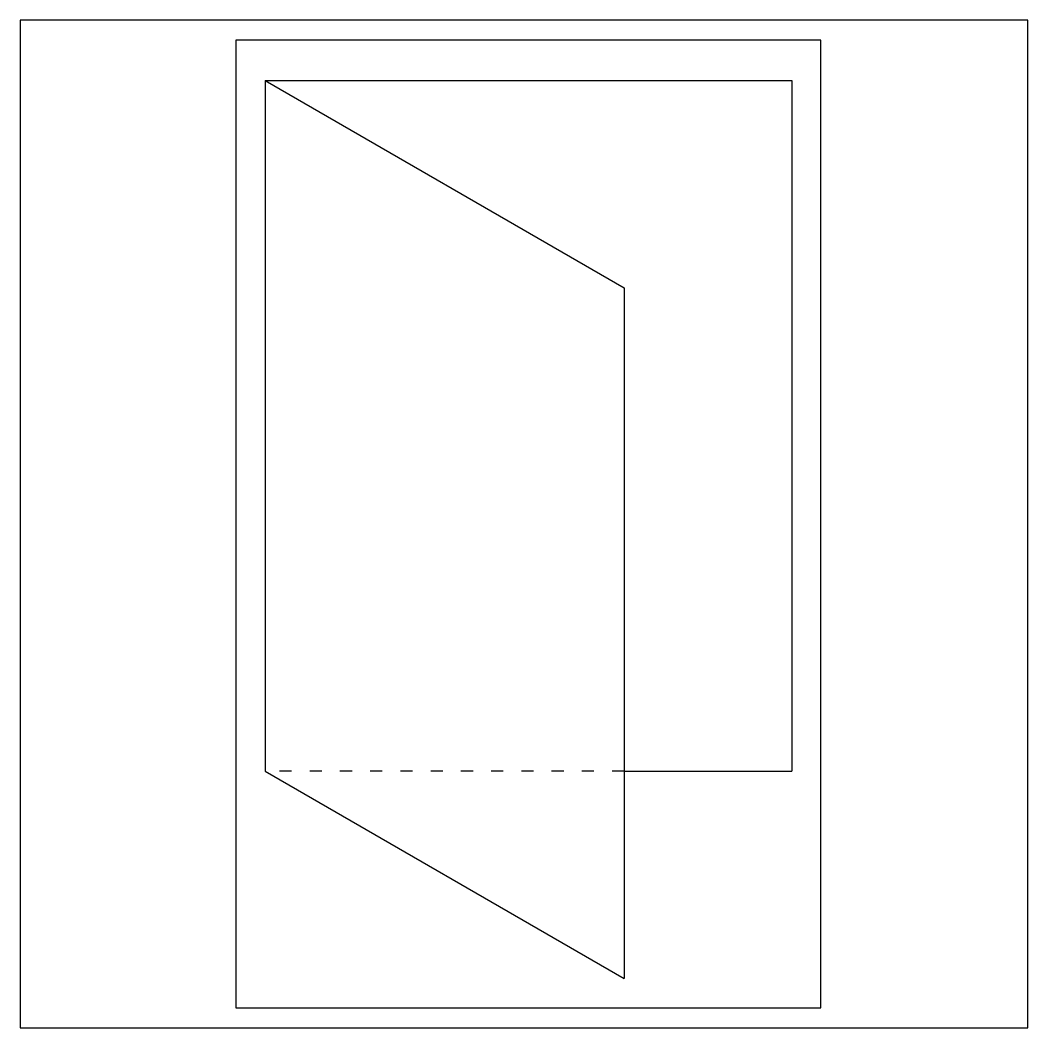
# Model space of a CAD drawing. Header units: millimetres. Extents: x 0 to 1000, y 0 to 1000.
import ezdxf

# ---------------------------------------------------------------- set-up
doc = ezdxf.new("R2010")
doc.units = ezdxf.units.MM
doc.linetypes.add('ACAD_ISO03W100', pattern=[30, 12, -18])
doc.layers.get('0').update_dxf_attribs({"color": 2})
for name, color, linetype in [('1', 1, 'Continuous'), ('2', 7, 'Continuous'), ('图层1', 7, 'ACAD_ISO03W100')]:
    doc.layers.add(name, color=color, linetype=linetype)

msp = doc.modelspace()

# ---------------------------------------------------------------- linework, layer by layer
at = {"color": 2}
msp.add_lwpolyline([(0, 0), (1000, 0), (1000, 1000), (0, 1000)], close=True, dxfattribs=at)
at = {"layer": '1', "color": 1}
for p, q in [((794.7, 980), (214.1, 980)), ((214.1, 980), (214.1, 20)), ((794.7, 20), (794.7, 980)), ((214.1, 20), (794.7, 20))]:
    msp.add_line(p, q, dxfattribs=at)
at = {"layer": '2'}
for p, q in [((243, 940), (765.7, 940)), ((243, 940), (599.4, 734.2)), ((243, 940), (243, 254.7)), ((765.7, 940), (765.7, 254.7)), ((599.4, 734.2), (599.4, 49)), ((243, 254.7), (599.4, 49)), ((599.4, 254.7), (765.7, 254.7))]:
    msp.add_line(p, q, dxfattribs=at)
at = {"layer": '图层1', "linetype": 'ACAD_ISO03W100'}
msp.add_line((599.4, 254.7), (243, 254.7), dxfattribs=at)

doc.saveas('drawing.dxf')
